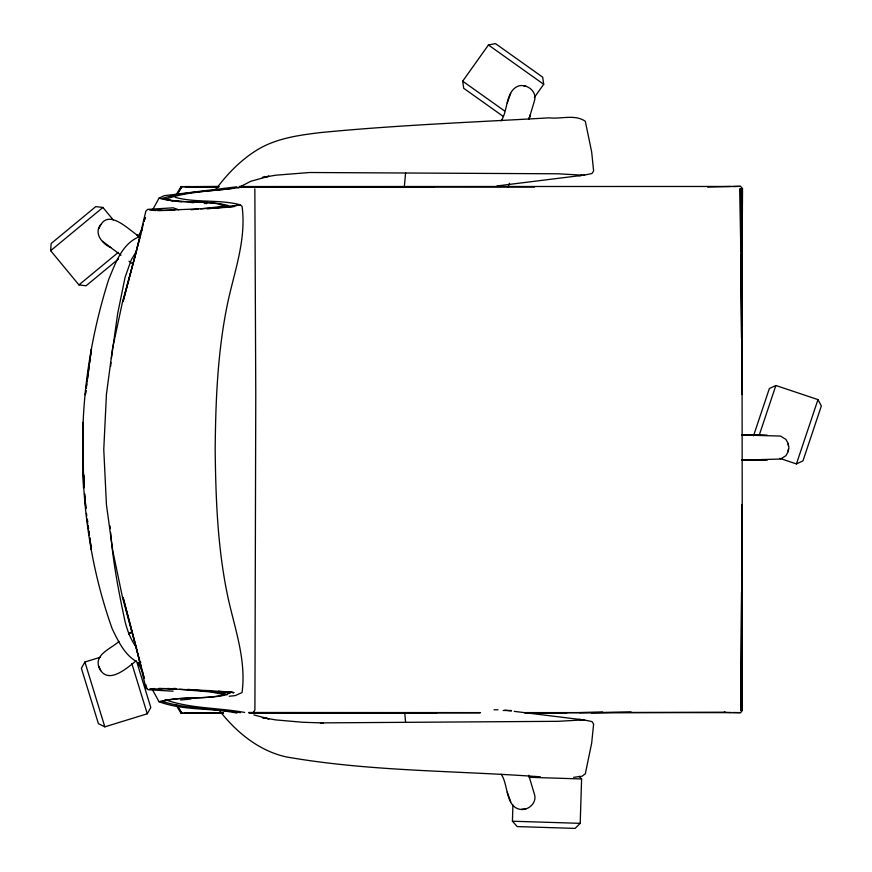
<?xml version="1.0" encoding="UTF-8"?>
<svg xmlns="http://www.w3.org/2000/svg" width="872" height="872" viewBox="0 0 872 872"><rect width="100%" height="100%" fill="white"/><g stroke="black" fill="none" stroke-linecap="round" stroke-linejoin="round"><path stroke-width="1.31" d="M741.636 256.63L741.854 188.537L742.214 504.768L740.873 710.451L741.538 591.946M741.636 575.596L742.039 504.768L741.854 710.462L741.636 635.535M741.636 326.084L742.53 188.537L740.524 186.357L732.502 186.488L740.524 186.357M579.215 776.276L581.602 778.958L580.207 823.342L575.106 828.4L517.194 826.58L512.42 821.217L512.921 805.074M118.418 259.038L86.066 285.776L78.938 284.904L50.652 250.678L51.143 243.517L95.8 206.599L102.929 207.46L113.218 219.908M404.259 187.545L405.6 172.667M110.624 366.414L110.995 362.458M111.365 358.49L117.655 313.68L125.088 277.242L131.345 259.638L136.523 251.245M85.358 394.624L85.827 390.732M86.143 388.138L91.407 349.247L90.535 355.907M85.412 394.526L85.947 390.536M86.295 387.866L86.829 383.876M87.178 381.206L89.293 365.226M89.653 362.567L90.176 358.566M788.016 451.216L788.55 448.775M140.752 234.492L123.039 301.69L143.335 224.115M141.417 231.876L142.419 227.952M144.098 221.423L145.101 217.499M144.033 221.477L145.057 217.531M508.3 187.066L509.455 183.251M529.053 118.832L530.241 114.951L529.086 118.679M529.032 118.886L534.373 101.054C537.49 92.061 527.931 84.181 519.461 85.718C505.204 89.794 508.234 111.126 501.095 120.859M753.528 435.804L769.366 388.531L775.873 385.5L817.98 399.605L821.348 405.949L802.949 460.896L796.43 463.926L779.851 458.367M759.196 435.281L775.873 385.5M796.43 463.926L817.98 399.605M507.275 102.863L510.698 93.359M99.005 228.486C107.365 206.261 128.936 230.382 139.237 236.399M141.613 230.099L137.754 237.195L139.847 237.511M152.556 209.999L158.998 198.184L164.176 195.688L236.868 186.793M100.345 657.259L84.911 662.001L81.379 668.257L98.394 723.64L104.825 726.834L147.27 713.797L150.802 707.541L136.544 661.118M100.749 224.518C93.555 233.304 102.231 243.877 110.744 247.528L102.547 241.228M176.264 194.576L181.082 186.597L216.616 186.597M176.929 194.641L181.91 186.673L190.478 186.597M176.842 194.641L181.91 186.673L181.082 186.597M253.338 712.391L254.918 709.95L255.769 394.22L254.853 188.853M503.275 116.423L463.697 88.279L462.683 81.172L488.429 44.984L495.47 43.6L542.689 77.183L543.703 84.29L534.34 97.457M215.013 190.467C227.418 173.517 242.492 157.995 260.979 147.706C279.312 137.82 300.284 135.007 320.656 132.566C396.597 125.154 472.886 122.222 549.044 117.851C560.685 119.279 575.139 114.003 585.319 121.317L591.685 152.055L593.614 171.01L591.968 173.528L584.556 175.065L496.931 185.954M524.999 712.598L740.546 712.642L742.366 710.462L741.636 574.234M50.652 250.678L102.929 207.46M78.938 284.904L118.363 252.324M129.001 633.911L132.206 631.481M128.947 633.966L131.029 632.396L129.045 633.889M118.995 641.378C111.518 648.615 93.925 654.196 99.037 667.614C107.387 685.719 126.451 668.421 135.912 661.041M240.814 186.423L250.765 181.3L269.001 176.22L262.352 177.496L275.705 175.207L309.549 172.514L558.058 173.79L581.755 175.13M152.556 689.883L158.998 701.709C180.068 695.878 203.47 700.009 224.54 694.679L210.85 691.987L179.697 689.327M581.755 719.978L558.058 721.318L320.471 722.888L323.152 722.943L302.758 722.267L275.705 719.901L262.352 717.612L269.001 718.877L253.85 714.92M501.095 774.238C508.463 783.688 505.106 807.734 521.107 809.489C529.151 810.099 537.261 802.316 534.373 794.054L528.705 775.186M137.133 237.696C121.382 245.261 115.05 264.303 108.717 279.4C91.309 334.27 82.088 391.899 82.687 449.494C82.35 510.338 91.778 571.498 112.216 628.865C118.058 640.8 124.195 654.12 135.967 661.27M227.668 693.425L230.862 692.564L210.871 690.689L165.331 688.695L149.679 689.207L154.649 688.52M227.854 692.913L230.284 692.313M237.893 187.796L240.519 187.175M229.216 696.248L235.211 695.616L242.056 692.564C246.449 660.06 234.797 628.69 227.963 597.396C217.597 548.793 215.733 499.046 215.177 449.494C215.635 399.954 217.629 350.206 227.963 301.592C234.797 270.298 246.449 238.917 242.067 206.402L240.258 204.811L225.347 207.416L210.871 208.31L163.642 210.326L149.188 209.618L155.805 210.621M142.256 670.971L137.754 662.698L140.893 662.219M578.823 175.73L584.556 175.065M234.241 188.189C210.294 191.36 185.409 191.36 162.312 198.424C183.382 204.222 206.708 199.917 227.745 205.443L217.88 207.7L207.492 208.833M159.74 210.512L161.68 210.305M176.264 705.317L181.082 713.296L222.851 713.296M521.761 809.216L526.067 808.78M198.162 209.073L191.033 209.727M200.702 208.844L218.425 206.86L224.54 205.203C203.47 199.884 180.068 204.004 158.998 198.184M573.634 777.344L582.027 776.244L585.319 773.791L591.685 743.042L593.614 724.087L591.968 721.58L584.556 720.043L514.164 711.356M228.399 692.619L231.058 692.368M180.635 699.976L190.924 699.05M210.871 208.31L234.503 206.413L225.347 207.416L240.258 204.811C219.155 199.208 196.058 203.1 175.185 197.323M157.658 210.621L174.727 210.196M181.082 713.296L223.221 713.242M707.606 187.033L731.477 186.466L240.781 186.532M579.586 712.62L602.65 712.032M591.434 712.806L631.132 711.988M741.505 460.111L748.187 459.98L741.767 460.089M742.05 460.1L780.549 459.043L785.868 455.729L788.081 451.914L788.877 447.554L788.081 443.183L785.868 439.379L780.549 436.065L742.05 434.997M436.763 712.806L248.825 712.86M218.229 186.641L187.905 186.695L218.229 186.488M222.883 712.98L184.733 713.024L223.254 713.002M176.013 688.782L158.65 688.455M219.036 186.597L185.169 186.87M190.685 186.859L218.861 186.881M243.005 186.782L434.3 187.044M188.199 186.87L218.12 186.881M494.01 709.775L498.01 709.775M503.09 710.484L511.21 710.484M480.527 712.609L248.618 712.489M480.123 712.806L249.501 713.1M524.9 712.795L725.428 712.217L724.316 712.053M525.129 712.849L566.92 712.806M534.558 187.044L240.748 186.979M525.903 712.882L563.476 712.904M741.767 435.008L767.327 435.379L741.505 434.997M732.829 712.511L740.546 712.642M239.244 186.412L244.607 186.564C218.501 191.371 190.118 190.325 165.299 199.296L172.634 200.963M725.875 712.359L731.466 712.533M529.13 777.312L581.602 778.958M512.42 821.217L580.207 823.342M540.466 776.832C455.729 770.532 369.979 771.633 286.136 756.885C259.137 750.868 236.77 732.567 219.962 711.247M173.136 691.191L148.295 689.752L145.853 687.888L135.28 643.492L123.039 597.309L144.163 678.231M190.903 202.522L193.584 202.707M204.222 203.416L206.871 203.59M173.702 688.411L176.253 688.575M167.762 688.466L175.719 689.033M187.774 689.349L217.88 692.183L227.745 694.45C206.708 699.976 183.382 695.66 162.312 701.459C187.458 709.187 214.621 708.358 240.519 712.707M218.436 691.125L233.838 692.608L229.401 692.052M523.919 86.099L526.067 86.317M177.757 201.476L181.594 201.857M159.74 688.488L161.68 688.695M578.823 719.367L584.556 720.043M225.347 691.583L233.838 692.608M504.888 710.168L511.504 711.018M244.607 712.435C218.512 707.628 190.118 708.674 165.299 699.693M236.868 713.089C211.318 707.661 183.327 710.887 158.998 701.709M227.668 205.563L230.862 206.424M137.754 662.698L139.509 663.232M178.76 209.803L173.136 207.809L147.662 209.389L145.842 211.188L135.28 255.496L122.56 301.712L112.532 348.538L106.439 394.22L103.768 449.494L106.439 504.768L112.728 550.461L122.472 597.32L141.58 668.017M138.964 236.225L136.762 234.677L138.877 236.17M488.429 44.984L543.703 84.29M462.683 81.172L504.365 110.809M121.012 255.224L110.679 247.495M129.001 261.186L133.274 264.434M136.621 647.667C130.844 640.026 127.508 630.947 125.088 621.758C118.788 592.284 113.055 562.582 110.624 532.509M176.842 705.252L181.91 713.209L176.929 705.252M99.005 666.622L100.749 670.59M507.275 792.234L510.698 801.739M131.857 663.614L147.27 713.797M84.911 662.001L104.825 726.834M145.875 684.749L146.888 688.673M142.245 670.601L144.24 678.34M788.016 443.892L788.55 446.333M87.865 525.108L88.421 528.999M88.791 531.593L89.358 535.484M89.729 538.078L91.407 549.752L90.525 543.082M85.936 508.387L84.519 493.694M87.353 519.069L87.701 521.739M88.236 525.74L88.584 528.41M88.944 531.07L89.293 533.74M89.827 537.741L90.176 540.411M85.827 508.191L84.595 493.694M86.448 513.401L86.764 515.995M87.233 519.897L87.701 523.81M110.003 525.87L110.254 528.53M404.75 712.969L405.6 722.441M83.516 474.957L84.159 487.001M83.265 462.89L82.687 449.494L83.298 468.253M83.788 474.946L84.126 482.979M742.192 394.177L740.154 188.548L740.731 251.191M740.775 255.278L741.538 338.347M741.636 349.236L742.05 394.177M83.276 457.255L82.927 422.364L83.581 488.113L83.418 472.014M767.327 459.729L749.462 459.969L767.393 459.74"/></g></svg>
